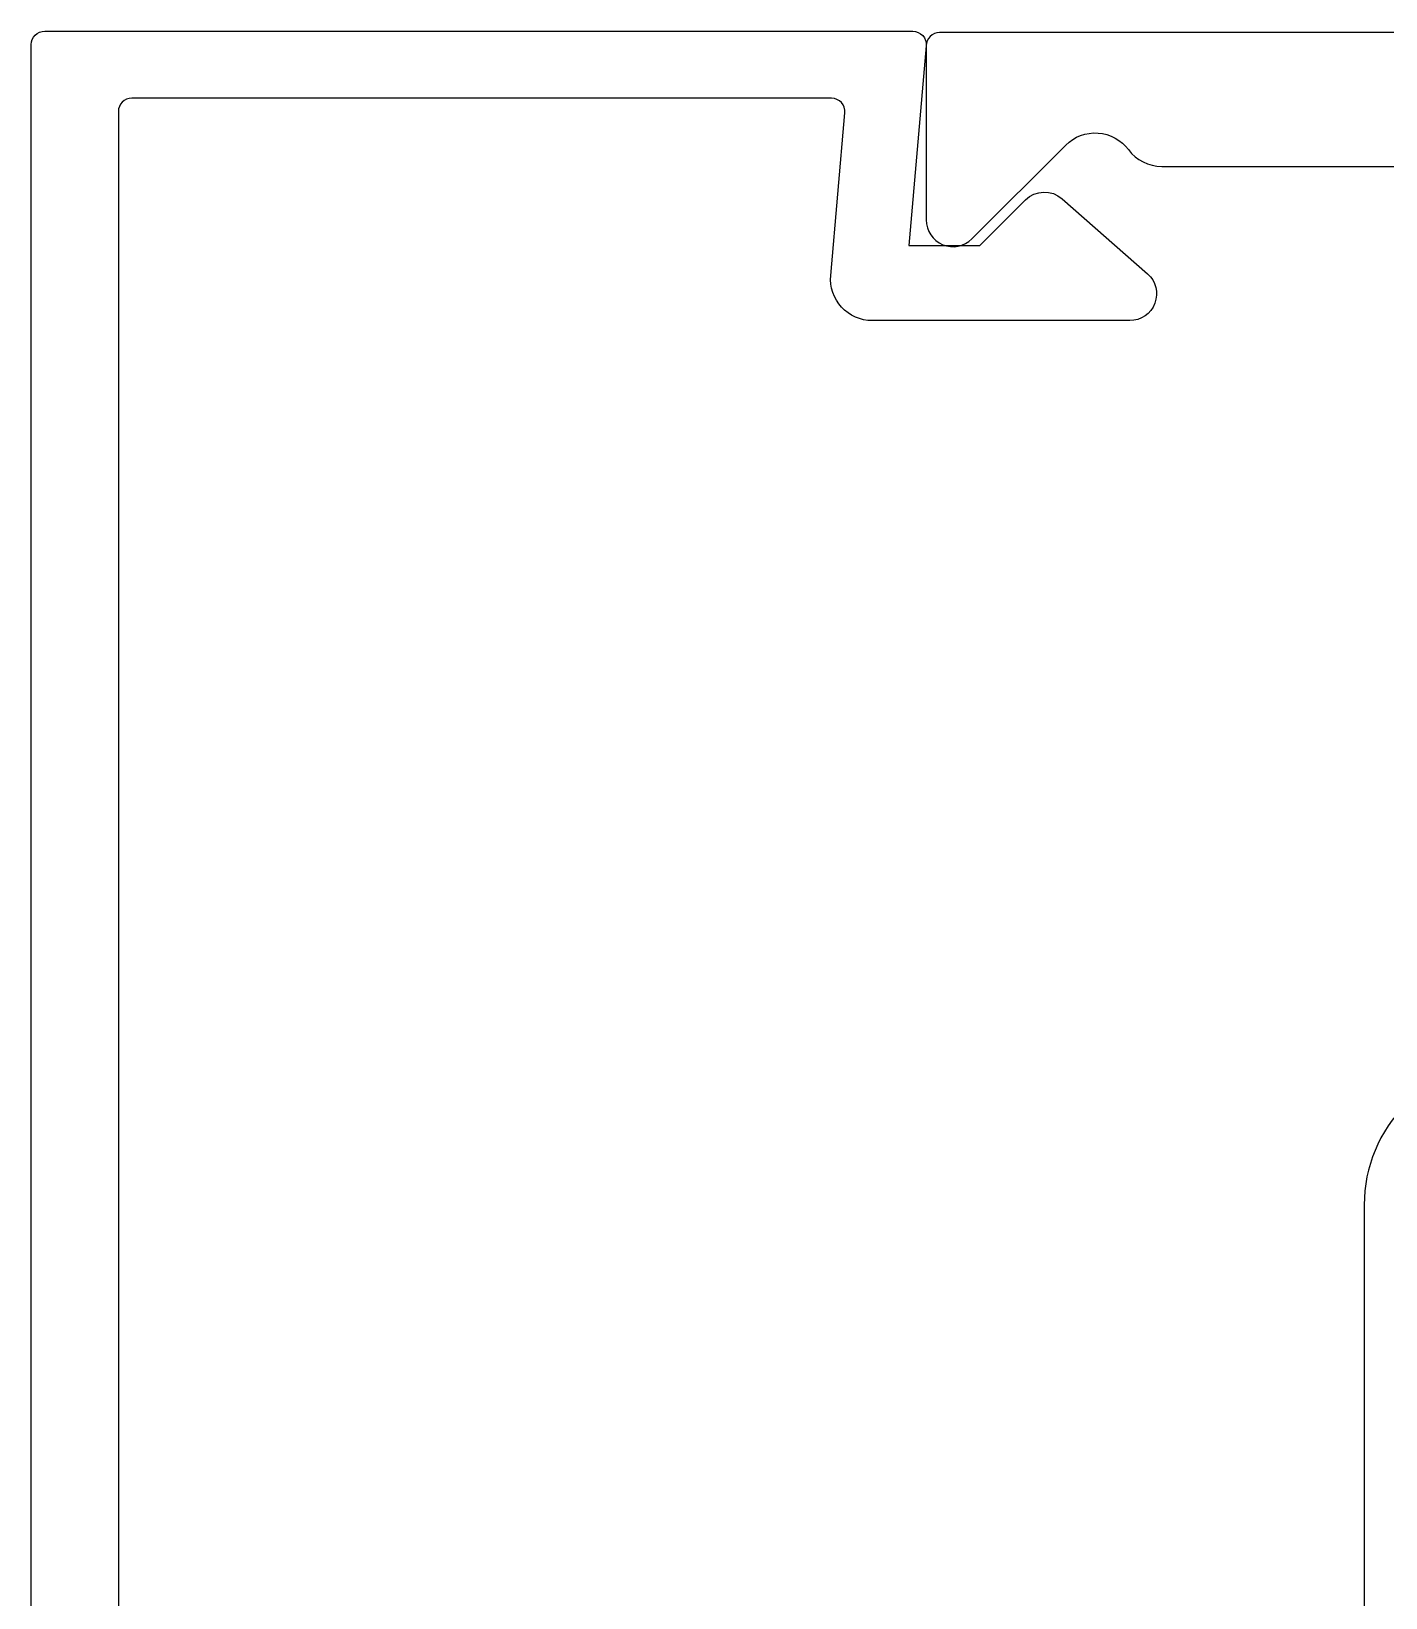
# Model space of a CAD drawing. Extents: x -26 to 91, y -47 to 75.
# Drawn here: x -0.316 to 0.695, y 54.991 to 56.16 of the extents above; entities that cross this region are included whole.
import ezdxf

# ---------------------------------------------------------------- set-up
doc = ezdxf.new("R2010")
doc.units = 0
doc.header["$MEASUREMENT"] = 0
doc.layers.get('0').update_dxf_attribs({"linetype": 'CONTINUOUS'})
doc.layers.add('FRAME', color=1, linetype='CONTINUOUS')

# ---------------------------------------------------------------- blocks, each defined once
blk = doc.blocks.new('3806 MULLION')
for points in [[(-4.5, 0), (-4.5, 0.5355, -0.414214), (-4.49, 0.5455), (-4.36, 0.5455, -0.668179), (-4.3459, 0.5114), (-4.4159, 0.4413, 0.457629), (-4.4125, 0.3945, -0.237131), (-4.4, 0.3696), (-4.4, 0.0725, 0.414214)], [(-3.731, 0.1125, -0.414214), (-3.625, 0.2185), (-1.674, 0.2185), (-1.674, 0.3125), (-1.799, 0.3125, -0.414214), (-1.83, 0.3435, -0.414214), (-1.799, 0.3745), (-1.643, 0.3745, -0.414214), (-1.612, 0.3435), (-1.612, 0.2285, 0.414214), (-1.602, 0.2185), (-1.375, 0.2185, -0.414214), (-1.344, 0.1875)]]:
    blk.add_lwpolyline(points, format="xyb")
blk = doc.blocks.new('3801 1 INCH GLASS STOP')
blk.add_lwpolyline([(3.1831, -0.668), (-0.0009, -0.668, -0.414214), (-0.0109, -0.658), (-0.0109, -0.01, -0.440011), (0, 0), (0.1491, -0.013), (0.1491, 0.04), (0.115, 0.0742, -0.395486), (0.1141, 0.1015), (0.1701, 0.1652, -0.691708), (0.2051, 0.152), (0.2051, -0.0403, -0.440011), (0.1714, -0.0712), (0.05, -0.0606, 0.440011), (0.0391, -0.0706), (0.0391, -0.593, 0.414214), (0.0491, -0.603), (1.5201, -0.603, 0.414214)], format="xyb")

msp = doc.modelspace()

# ---------------------------------------------------------------- block references
at = {"layer": 'FRAME', "xscale": -1, "rotation": 90}
msp.add_blockref('3806 MULLION', (0.8973, 51.6595), dxfattribs=at)
at = {"layer": 'FRAME', "rotation": 270}
msp.add_blockref('3801 1 INCH GLASS STOP', (0.3518, 56.1495), dxfattribs=at)

doc.saveas('drawing.dxf')
